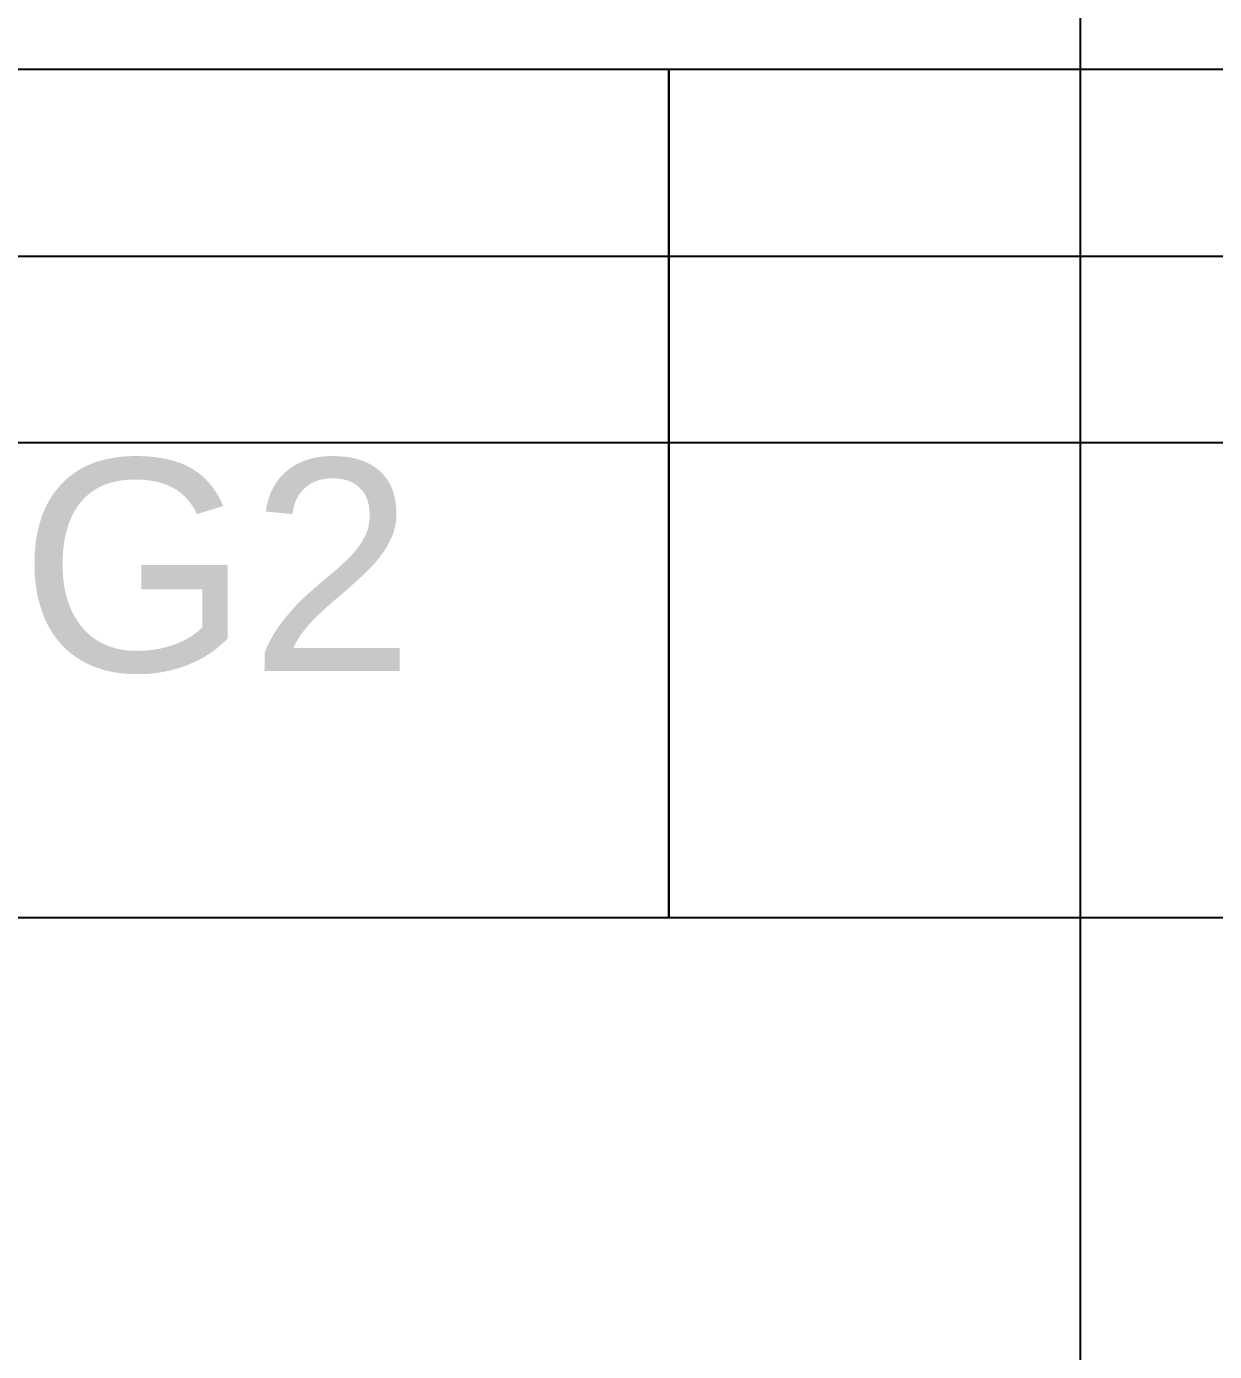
# Model space of a CAD drawing. Header units: millimetres. Extents: x 58411 to 366943, y -302717 to -95300.
# Drawn here: x 205037 to 206438, y -211147 to -209584 of the extents above; entities that cross this region are included whole.
import ezdxf

# ---------------------------------------------------------------- set-up
doc = ezdxf.new("R2010")
doc.units = ezdxf.units.MM
doc.header["$LTSCALE"] = 1000
doc.linetypes.add('HIDDEN', pattern=[0.375, 0.25, -0.125])
for name, color, linetype in [('A-EQ', 200, 'Continuous'), ('A-Mur-Nuevo', 5, 'Continuous'), ('A-MURHATCH NUEVOS', 24, 'Continuous'), ('TXT-LOC', 2, 'Continuous')]:
    doc.layers.add(name, color=color, linetype=linetype)
doc.styles.add('SB-50', font='swissel.ttf', dxfattribs={"height": 100})

# ---------------------------------------------------------------- blocks, each defined once
blk = doc.blocks.new('heladera larga')
for p, q in [((1444.3344, 721.9629), (1446.8344, 721.9629)), ((1444.3344, 721.7429), (1446.8344, 721.7429))]:
    blk.add_line(p, q)
for points in [[(1444.3344, 722.5229), (1446.8344, 722.5229), (1446.8344, 721.5229), (1444.3344, 721.5229), (1444.3344, 722.5229)], [(1446.8344, 721.5229), (1446.8344, 722.5229)]]:
    blk.add_lwpolyline(points)

msp = doc.modelspace()

# ---------------------------------------------------------------- linework, layer by layer
at = {"layer": 'A-Mur-Nuevo', "ltscale": 500}
msp.add_circle((204294.377, -216386.967), 40772.57, dxfattribs=at)
at = {"layer": 'A-MURHATCH NUEVOS', "color": 12, "linetype": 'HIDDEN', "ltscale": 250}
msp.add_lwpolyline([(206280.398, -212110.675), (206280.398, -206650.675)], dxfattribs=at)

# ---------------------------------------------------------------- block references
at = {"layer": 'A-EQ', "color": 0, "xscale": -1000, "yscale": 1000, "zscale": 1000, "rotation": 180}
for p in [(-1241039.832, 511887.825), (-1238539.832, 511887.825)]:
    msp.add_blockref('heladera larga', p, dxfattribs=at)

# ---------------------------------------------------------------- texts
at = {"layer": 'TXT-LOC', "style": 'SB-50'}
msp.add_text('G2', height=250, dxfattribs=at).set_placement((205028.752, -210344.609))

doc.saveas('drawing.dxf')
